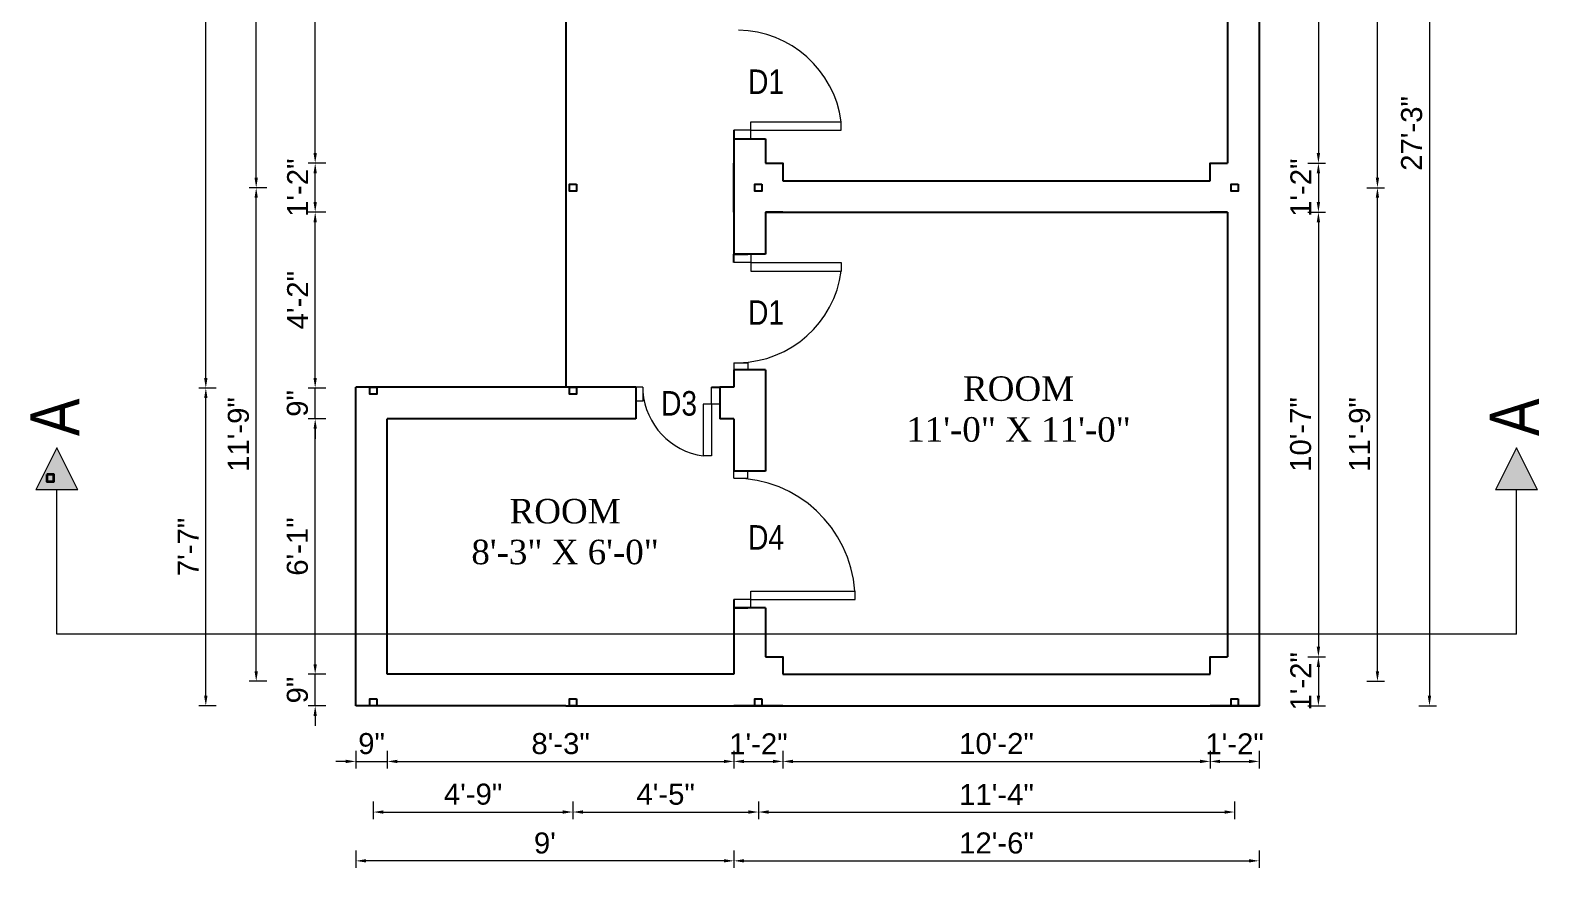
# Model space of a CAD drawing. Header units: inches. Extents: x 0 to 383786, y -45810 to 0.
# Drawn here: x 362113 to 362544, y -41048.1 to -40808.8 of the extents above; entities that cross this region are included whole.
import ezdxf

# ---------------------------------------------------------------- set-up
doc = ezdxf.new("R2010")
doc.units = ezdxf.units.IN
doc.header["$LTSCALE"] = 2
doc.header["$MEASUREMENT"] = 0
doc.header["$PDMODE"] = 34
doc.layers.get('0').update_dxf_attribs({"linetype": 'CONTINUOUS'})
doc.layers.get('DEFPOINTS').update_dxf_attribs({"color": 141, "linetype": 'CONTINUOUS'})
for name, color, linetype, lineweight in [('dimension', 160, 'CONTINUOUS', 15), ('door', 20, 'CONTINUOUS', 35), ('steps', 253, 'CONTINUOUS', 20), ('truss', 1, 'CONTINUOUS', 25)]:
    doc.layers.add(name, color=color, linetype=linetype, lineweight=lineweight)
doc.styles.add('Lettring Text', font='arial.ttf')
doc.styles.get("Standard").update_dxf_attribs({"font": 'ARIALN.TTF'})
doc.dimstyles.new('Copy of Standard', dxfattribs={"dimtxt": 6, "dimasz": 2.875, "dimexe": 2, "dimexo": 4, "dimgap": 2, "dimtad": 1, "dimdec": 0, "dimrnd": 1, "dimzin": 0, "dimdsep": 46, "dimlunit": 4, "dimtxsty": 'Lettring Text', "dimcen": 0.1, "dimclrd": 7, "dimclre": 7, "dimclrt": 7, "dimazin": 0, "dimtfac": 0.645, "dimtdec": 0, "dimtmove": 1, "dimatfit": 0, "dimfxl": 3, "dimfxlon": 1, "dimtfillclr": 256, "dimtolj": 1, "dimtzin": 0, "dimlwd": -1, "dimlwe": -1, "dimarcsym": 2})

# ---------------------------------------------------------------- blocks, each defined once
blk = doc.blocks.new('*D503')
at = {"layer": 'DEFPOINTS', "color": 0, "ltscale": 0.5, "transparency": 16777216}
for p in [(362464.05, -40688.82), (362464.05, -40846.82), (362481, -40846.82)]:
    blk.add_point(p, dxfattribs=at)
at = {"layer": 'steps', "color": 7, "ltscale": 0.5, "transparency": 16777216}
for p, q in [((362478, -40688.82), (362483, -40688.82)), ((362481, -40691.69), (362481, -40843.94)), ((362478, -40846.82), (362483, -40846.82))]:
    blk.add_line(p, q, dxfattribs=at)
for points in [[(362480.52, -40691.69), (362481.48, -40691.69), (362481, -40688.82)], [(362480.52, -40843.94), (362481.48, -40843.94), (362481, -40846.82)]]:
    blk.add_solid(points, dxfattribs=at)
at = {"layer": 'steps', "color": 7, "ltscale": 0.5, "transparency": 16777216, "insert": (362475.94, -40767.82), "char_height": 6, "attachment_point": 5, "rotation": 90, "style": 'Lettring Text'}
blk.add_mtext('\\A1;13\'-2"', dxfattribs=at)
blk = doc.blocks.new('*D504')
at = {"layer": 'DEFPOINTS', "color": 0, "ltscale": 0.5, "transparency": 16777216}
for p in [(362464.05, -40846.82), (362464.05, -40860.82), (362481, -40860.82)]:
    blk.add_point(p, dxfattribs=at)
at = {"layer": 'steps', "color": 7, "ltscale": 0.5, "transparency": 16777216}
for p, q in [((362478, -40846.82), (362483, -40846.82)), ((362481, -40849.69), (362481, -40857.94)), ((362478, -40860.82), (362483, -40860.82))]:
    blk.add_line(p, q, dxfattribs=at)
for points in [[(362480.52, -40849.69), (362481.48, -40849.69), (362481, -40846.82)], [(362480.52, -40857.94), (362481.48, -40857.94), (362481, -40860.82)]]:
    blk.add_solid(points, dxfattribs=at)
at = {"layer": 'steps', "color": 7, "ltscale": 0.5, "transparency": 16777216, "insert": (362475.99, -40853.82), "char_height": 6, "attachment_point": 5, "rotation": 90, "style": 'Lettring Text'}
blk.add_mtext('\\A1;1\'-2"', dxfattribs=at)
blk = doc.blocks.new('*D483')
at = {"layer": 'DEFPOINTS', "color": 0, "ltscale": 0.5, "transparency": 16777216}
for p in [(362464.05, -40860.82), (362464.05, -40987.82), (362481, -40987.82)]:
    blk.add_point(p, dxfattribs=at)
at = {"layer": 'steps', "color": 7, "ltscale": 0.5, "transparency": 16777216}
for p, q in [((362478, -40860.82), (362483, -40860.82)), ((362481, -40863.69), (362481, -40984.94)), ((362478, -40987.82), (362483, -40987.82))]:
    blk.add_line(p, q, dxfattribs=at)
for points in [[(362480.52, -40863.69), (362481.48, -40863.69), (362481, -40860.82)], [(362480.52, -40984.94), (362481.48, -40984.94), (362481, -40987.82)]]:
    blk.add_solid(points, dxfattribs=at)
at = {"layer": 'steps', "color": 7, "ltscale": 0.5, "transparency": 16777216, "insert": (362475.94, -40924.32), "char_height": 6, "attachment_point": 5, "rotation": 90, "style": 'Lettring Text'}
blk.add_mtext('\\A1;10\'-7"', dxfattribs=at)
blk = doc.blocks.new('*D484')
at = {"layer": 'DEFPOINTS', "color": 0, "ltscale": 0.5, "transparency": 16777216}
for p in [(362464.05, -40987.82), (362464.05, -41001.82), (362481, -41001.82)]:
    blk.add_point(p, dxfattribs=at)
at = {"layer": 'steps', "color": 7, "ltscale": 0.5, "transparency": 16777216}
for p, q in [((362478, -40987.82), (362483, -40987.82)), ((362481, -40990.69), (362481, -40998.94)), ((362478, -41001.82), (362483, -41001.82))]:
    blk.add_line(p, q, dxfattribs=at)
for points in [[(362480.52, -40990.69), (362481.48, -40990.69), (362481, -40987.82)], [(362480.52, -40998.94), (362481.48, -40998.94), (362481, -41001.82)]]:
    blk.add_solid(points, dxfattribs=at)
at = {"layer": 'steps', "color": 7, "ltscale": 0.5, "transparency": 16777216, "insert": (362475.99, -40994.82), "char_height": 6, "attachment_point": 5, "rotation": 90, "style": 'Lettring Text'}
blk.add_mtext('\\A1;1\'-2"', dxfattribs=at)
blk = doc.blocks.new('*D485')
at = {"layer": 'DEFPOINTS', "color": 0, "ltscale": 0.5, "transparency": 16777216}
for p in [(362464.05, -40853.82), (362497.86, -40853.82), (362464.05, -40994.82)]:
    blk.add_point(p, dxfattribs=at)
at = {"layer": 'steps', "color": 7, "ltscale": 0.5, "transparency": 16777216}
for p, q in [((362494.86, -40853.82), (362499.86, -40853.82)), ((362497.86, -40991.94), (362497.86, -40856.69)), ((362494.86, -40994.82), (362499.86, -40994.82))]:
    blk.add_line(p, q, dxfattribs=at)
for points in [[(362497.38, -40856.69), (362498.34, -40856.69), (362497.86, -40853.82)], [(362497.38, -40991.94), (362498.34, -40991.94), (362497.86, -40994.82)]]:
    blk.add_solid(points, dxfattribs=at)
at = {"layer": 'steps', "color": 7, "ltscale": 0.5, "transparency": 16777216, "insert": (362492.8, -40924.32), "char_height": 6, "attachment_point": 5, "rotation": 90, "style": 'Lettring Text'}
blk.add_mtext('\\A1;11\'-9"', dxfattribs=at)
blk = doc.blocks.new('*D486')
at = {"layer": 'DEFPOINTS', "color": 0, "ltscale": 0.5, "transparency": 16777216}
for p in [(362464.05, -40681.82), (362497.86, -40681.82), (362464.05, -40853.82)]:
    blk.add_point(p, dxfattribs=at)
at = {"layer": 'steps', "color": 7, "ltscale": 0.5, "transparency": 16777216}
for p, q in [((362494.86, -40681.82), (362499.86, -40681.82)), ((362497.86, -40850.94), (362497.86, -40684.69)), ((362494.86, -40853.82), (362499.86, -40853.82))]:
    blk.add_line(p, q, dxfattribs=at)
for points in [[(362497.38, -40684.69), (362498.34, -40684.69), (362497.86, -40681.82)], [(362497.38, -40850.94), (362498.34, -40850.94), (362497.86, -40853.82)]]:
    blk.add_solid(points, dxfattribs=at)
at = {"layer": 'steps', "color": 7, "ltscale": 0.5, "transparency": 16777216, "insert": (362492.85, -40767.82), "char_height": 6, "attachment_point": 5, "rotation": 90, "style": 'Lettring Text'}
blk.add_mtext('\\A1;14\'-4"', dxfattribs=at)
blk = doc.blocks.new('*D488')
at = {"layer": 'DEFPOINTS', "color": 0, "ltscale": 0.5, "transparency": 16777216}
for p in [(362464.05, -40674.82), (362464.05, -41001.82), (362512.72, -41001.82)]:
    blk.add_point(p, dxfattribs=at)
at = {"layer": 'steps', "color": 7, "ltscale": 0.5, "transparency": 16777216}
for p, q in [((362509.72, -40674.82), (362514.72, -40674.82)), ((362512.72, -40677.69), (362512.72, -40998.94)), ((362509.72, -41001.82), (362514.72, -41001.82))]:
    blk.add_line(p, q, dxfattribs=at)
for points in [[(362512.24, -40677.69), (362513.2, -40677.69), (362512.72, -40674.82)], [(362512.24, -40998.94), (362513.2, -40998.94), (362512.72, -41001.82)]]:
    blk.add_solid(points, dxfattribs=at)
at = {"layer": 'steps', "color": 7, "ltscale": 0.5, "transparency": 16777216, "insert": (362507.65, -40838.32), "char_height": 6, "attachment_point": 5, "rotation": 90, "style": 'Lettring Text'}
blk.add_mtext('\\A1;27\'-3"', dxfattribs=at)
blk = doc.blocks.new('*D490')
at = {"layer": 'DEFPOINTS', "color": 0, "ltscale": 0.5, "transparency": 16777216}
for p in [(362215.05, -40992.82), (362206.05, -41001.82), (362215.05, -41017.7)]:
    blk.add_point(p, dxfattribs=at)
at = {"layer": 'steps', "color": 7, "ltscale": 0.5, "transparency": 16777216}
for p, q in [((362203.18, -41017.7), (362200.3, -41017.7)), ((362206.05, -41014.7), (362206.05, -41019.7)), ((362206.05, -41017.7), (362215.05, -41017.7)), ((362215.05, -41014.7), (362215.05, -41019.7)), ((362217.93, -41017.7), (362220.8, -41017.7))]:
    blk.add_line(p, q, dxfattribs=at)
for points in [[(362203.18, -41017.22), (362203.18, -41018.18), (362206.05, -41017.7)], [(362217.93, -41017.22), (362217.93, -41018.18), (362215.05, -41017.7)]]:
    blk.add_solid(points, dxfattribs=at)
at = {"layer": 'steps', "color": 7, "ltscale": 0.5, "transparency": 16777216, "insert": (362210.55, -41012.64), "char_height": 6, "attachment_point": 5, "style": 'Lettring Text'}
blk.add_mtext('\\A1;9"', dxfattribs=at)
blk = doc.blocks.new('*D505')
at = {"layer": 'DEFPOINTS', "color": 0, "ltscale": 0.5, "transparency": 16777216}
for p in [(362215.05, -40992.82), (362314.05, -40992.82), (362314.05, -41017.7)]:
    blk.add_point(p, dxfattribs=at)
at = {"layer": 'steps', "color": 7, "ltscale": 0.5, "transparency": 16777216}
for p, q in [((362215.05, -41014.7), (362215.05, -41019.7)), ((362217.93, -41017.7), (362311.18, -41017.7)), ((362314.05, -41014.7), (362314.05, -41019.7))]:
    blk.add_line(p, q, dxfattribs=at)
for points in [[(362217.93, -41017.22), (362217.93, -41018.18), (362215.05, -41017.7)], [(362311.18, -41017.22), (362311.18, -41018.18), (362314.05, -41017.7)]]:
    blk.add_solid(points, dxfattribs=at)
at = {"layer": 'steps', "color": 7, "ltscale": 0.5, "transparency": 16777216, "insert": (362264.55, -41012.64), "char_height": 6, "attachment_point": 5, "style": 'Lettring Text'}
blk.add_mtext('\\A1;8\'-3"', dxfattribs=at)
blk = doc.blocks.new('*D506')
at = {"layer": 'DEFPOINTS', "color": 0, "ltscale": 0.5, "transparency": 16777216}
for p in [(362314.05, -40992.82), (362328.05, -40992.82), (362328.05, -41017.7)]:
    blk.add_point(p, dxfattribs=at)
at = {"layer": 'steps', "color": 7, "ltscale": 0.5, "transparency": 16777216}
for p, q in [((362314.05, -41014.7), (362314.05, -41019.7)), ((362316.93, -41017.7), (362325.18, -41017.7)), ((362328.05, -41014.7), (362328.05, -41019.7))]:
    blk.add_line(p, q, dxfattribs=at)
for points in [[(362316.93, -41017.22), (362316.93, -41018.18), (362314.05, -41017.7)], [(362325.18, -41017.22), (362325.18, -41018.18), (362328.05, -41017.7)]]:
    blk.add_solid(points, dxfattribs=at)
at = {"layer": 'steps', "color": 7, "ltscale": 0.5, "transparency": 16777216, "insert": (362321.05, -41012.69), "char_height": 6, "attachment_point": 5, "style": 'Lettring Text'}
blk.add_mtext('\\A1;1\'-2"', dxfattribs=at)
blk = doc.blocks.new('*D507')
at = {"layer": 'DEFPOINTS', "color": 0, "ltscale": 0.5, "transparency": 16777216}
for p in [(362328.05, -40992.82), (362450.05, -40992.82), (362450.05, -41017.7)]:
    blk.add_point(p, dxfattribs=at)
at = {"layer": 'steps', "color": 7, "ltscale": 0.5, "transparency": 16777216}
for p, q in [((362328.05, -41014.7), (362328.05, -41019.7)), ((362330.93, -41017.7), (362447.18, -41017.7)), ((362450.05, -41014.7), (362450.05, -41019.7))]:
    blk.add_line(p, q, dxfattribs=at)
for points in [[(362330.93, -41017.22), (362330.93, -41018.18), (362328.05, -41017.7)], [(362447.18, -41017.22), (362447.18, -41018.18), (362450.05, -41017.7)]]:
    blk.add_solid(points, dxfattribs=at)
at = {"layer": 'steps', "color": 7, "ltscale": 0.5, "transparency": 16777216, "insert": (362389.05, -41012.64), "char_height": 6, "attachment_point": 5, "style": 'Lettring Text'}
blk.add_mtext('\\A1;10\'-2"', dxfattribs=at)
blk = doc.blocks.new('*D508')
at = {"layer": 'DEFPOINTS', "color": 0, "ltscale": 0.5, "transparency": 16777216}
for p in [(362450.05, -40992.82), (362464.05, -40992.82), (362464.05, -41017.7)]:
    blk.add_point(p, dxfattribs=at)
at = {"layer": 'steps', "color": 7, "ltscale": 0.5, "transparency": 16777216}
for p, q in [((362450.05, -41014.7), (362450.05, -41019.7)), ((362452.93, -41017.7), (362461.18, -41017.7)), ((362464.05, -41014.7), (362464.05, -41019.7))]:
    blk.add_line(p, q, dxfattribs=at)
for points in [[(362452.93, -41017.22), (362452.93, -41018.18), (362450.05, -41017.7)], [(362461.18, -41017.22), (362461.18, -41018.18), (362464.05, -41017.7)]]:
    blk.add_solid(points, dxfattribs=at)
at = {"layer": 'steps', "color": 7, "ltscale": 0.5, "transparency": 16777216, "insert": (362457.05, -41012.69), "char_height": 6, "attachment_point": 5, "style": 'Lettring Text'}
blk.add_mtext('\\A1;1\'-2"', dxfattribs=at)
blk = doc.blocks.new('*D509')
at = {"layer": 'DEFPOINTS', "color": 0, "ltscale": 0.5, "transparency": 16777216}
for p in [(362211.05, -41000.82), (362268.05, -41000.82), (362268.05, -41032.16)]:
    blk.add_point(p, dxfattribs=at)
at = {"layer": 'steps', "color": 7, "ltscale": 0.5, "transparency": 16777216}
for p, q in [((362211.05, -41029.16), (362211.05, -41034.16)), ((362268.05, -41029.16), (362268.05, -41034.16)), ((362213.93, -41032.16), (362265.18, -41032.16))]:
    blk.add_line(p, q, dxfattribs=at)
for points in [[(362213.93, -41031.68), (362213.93, -41032.64), (362211.05, -41032.16)], [(362265.18, -41031.68), (362265.18, -41032.64), (362268.05, -41032.16)]]:
    blk.add_solid(points, dxfattribs=at)
at = {"layer": 'steps', "color": 7, "ltscale": 0.5, "transparency": 16777216, "insert": (362239.55, -41027.09), "char_height": 6, "attachment_point": 5, "style": 'Lettring Text'}
blk.add_mtext('\\A1;4\'-9"', dxfattribs=at)
blk = doc.blocks.new('*D510')
at = {"layer": 'DEFPOINTS', "color": 0, "ltscale": 0.5, "transparency": 16777216}
for p in [(362268.05, -41000.82), (362321.05, -41001.82), (362321.05, -41032.16)]:
    blk.add_point(p, dxfattribs=at)
at = {"layer": 'steps', "color": 7, "ltscale": 0.5, "transparency": 16777216}
for p, q in [((362268.05, -41029.16), (362268.05, -41034.16)), ((362321.05, -41029.16), (362321.05, -41034.16)), ((362270.93, -41032.16), (362318.18, -41032.16))]:
    blk.add_line(p, q, dxfattribs=at)
for points in [[(362270.93, -41031.68), (362270.93, -41032.64), (362268.05, -41032.16)], [(362318.18, -41031.68), (362318.18, -41032.64), (362321.05, -41032.16)]]:
    blk.add_solid(points, dxfattribs=at)
at = {"layer": 'steps', "color": 7, "ltscale": 0.5, "transparency": 16777216, "insert": (362294.55, -41027.11), "char_height": 6, "attachment_point": 5, "style": 'Lettring Text'}
blk.add_mtext('\\A1;4\'-5"', dxfattribs=at)
blk = doc.blocks.new('*D511')
at = {"layer": 'DEFPOINTS', "color": 0, "ltscale": 0.5, "transparency": 16777216}
for p in [(362321.05, -41001.82), (362457.05, -41001.82), (362457.05, -41032.16)]:
    blk.add_point(p, dxfattribs=at)
at = {"layer": 'steps', "color": 7, "ltscale": 0.5, "transparency": 16777216}
for p, q in [((362321.05, -41029.16), (362321.05, -41034.16)), ((362457.05, -41029.16), (362457.05, -41034.16)), ((362323.93, -41032.16), (362454.18, -41032.16))]:
    blk.add_line(p, q, dxfattribs=at)
for points in [[(362323.93, -41031.68), (362323.93, -41032.64), (362321.05, -41032.16)], [(362454.18, -41031.68), (362454.18, -41032.64), (362457.05, -41032.16)]]:
    blk.add_solid(points, dxfattribs=at)
at = {"layer": 'steps', "color": 7, "ltscale": 0.5, "transparency": 16777216, "insert": (362389.05, -41027.15), "char_height": 6, "attachment_point": 5, "style": 'Lettring Text'}
blk.add_mtext('\\A1;11\'-4"', dxfattribs=at)
blk = doc.blocks.new('*D512')
at = {"layer": 'DEFPOINTS', "color": 0, "ltscale": 0.5, "transparency": 16777216}
for p in [(362314.05, -40992.82), (362464.05, -41001.82), (362464.05, -41046.1)]:
    blk.add_point(p, dxfattribs=at)
at = {"layer": 'steps', "color": 7, "ltscale": 0.5, "transparency": 16777216}
for p, q in [((362314.05, -41043.1), (362314.05, -41048.1)), ((362464.05, -41043.1), (362464.05, -41048.1)), ((362316.93, -41046.1), (362461.18, -41046.1))]:
    blk.add_line(p, q, dxfattribs=at)
for points in [[(362316.93, -41045.62), (362316.93, -41046.57), (362314.05, -41046.1)], [(362461.18, -41045.62), (362461.18, -41046.57), (362464.05, -41046.1)]]:
    blk.add_solid(points, dxfattribs=at)
at = {"layer": 'steps', "color": 7, "ltscale": 0.5, "transparency": 16777216, "insert": (362389.05, -41041.03), "char_height": 6, "attachment_point": 5, "style": 'Lettring Text'}
blk.add_mtext('\\A1;12\'-6"', dxfattribs=at)
blk = doc.blocks.new('*D513')
at = {"layer": 'DEFPOINTS', "color": 0, "ltscale": 0.5, "transparency": 16777216}
for p in [(362314.05, -40992.82), (362206.05, -41001.82), (362206.05, -41046.1)]:
    blk.add_point(p, dxfattribs=at)
at = {"layer": 'steps', "color": 7, "ltscale": 0.5, "transparency": 16777216}
for p, q in [((362206.05, -41043.1), (362206.05, -41048.1)), ((362314.05, -41043.1), (362314.05, -41048.1)), ((362311.18, -41046.1), (362208.93, -41046.1))]:
    blk.add_line(p, q, dxfattribs=at)
for points in [[(362208.93, -41045.62), (362208.93, -41046.57), (362206.05, -41046.1)], [(362311.18, -41045.62), (362311.18, -41046.57), (362314.05, -41046.1)]]:
    blk.add_solid(points, dxfattribs=at)
at = {"layer": 'steps', "color": 7, "ltscale": 0.5, "transparency": 16777216, "insert": (362260.05, -41041.03), "char_height": 6, "attachment_point": 5, "style": 'Lettring Text'}
blk.add_mtext("\\A1;9'", dxfattribs=at)
blk = doc.blocks.new('*D514')
at = {"layer": 'DEFPOINTS', "color": 0, "ltscale": 0.5, "transparency": 16777216}
for p in [(362194.45, -40992.82), (362215.05, -40992.82), (362206.05, -41001.82)]:
    blk.add_point(p, dxfattribs=at)
at = {"layer": 'steps', "color": 7, "ltscale": 0.5, "transparency": 16777216}
for p, q in [((362194.45, -40989.94), (362194.45, -40987.07)), ((362197.45, -40992.82), (362192.45, -40992.82)), ((362194.45, -41001.82), (362194.45, -40992.82)), ((362197.45, -41001.82), (362192.45, -41001.82)), ((362194.45, -41004.69), (362194.45, -41007.57))]:
    blk.add_line(p, q, dxfattribs=at)
for points in [[(362193.97, -40989.94), (362194.92, -40989.94), (362194.45, -40992.82)], [(362193.97, -41004.69), (362194.92, -41004.69), (362194.45, -41001.82)]]:
    blk.add_solid(points, dxfattribs=at)
at = {"layer": 'steps', "color": 7, "ltscale": 0.5, "transparency": 16777216, "insert": (362189.38, -40997.32), "char_height": 6, "attachment_point": 5, "rotation": 90, "style": 'Lettring Text'}
blk.add_mtext('\\A1;9"', dxfattribs=at)
blk = doc.blocks.new('*D515')
at = {"layer": 'DEFPOINTS', "color": 0, "ltscale": 0.5, "transparency": 16777216}
for p in [(362194.45, -40919.82), (362215.05, -40919.82), (362215.05, -40992.82)]:
    blk.add_point(p, dxfattribs=at)
at = {"layer": 'steps', "color": 7, "ltscale": 0.5, "transparency": 16777216}
for p, q in [((362197.45, -40919.82), (362192.45, -40919.82)), ((362194.45, -40989.94), (362194.45, -40922.69)), ((362197.45, -40992.82), (362192.45, -40992.82))]:
    blk.add_line(p, q, dxfattribs=at)
for points in [[(362193.97, -40922.69), (362194.92, -40922.69), (362194.45, -40919.82)], [(362193.97, -40989.94), (362194.92, -40989.94), (362194.45, -40992.82)]]:
    blk.add_solid(points, dxfattribs=at)
at = {"layer": 'steps', "color": 7, "ltscale": 0.5, "transparency": 16777216, "insert": (362189.38, -40956.32), "char_height": 6, "attachment_point": 5, "rotation": 90, "style": 'Lettring Text'}
blk.add_mtext('\\A1;6\'-1"', dxfattribs=at)
blk = doc.blocks.new('*D516')
at = {"layer": 'DEFPOINTS', "color": 0, "ltscale": 0.5, "transparency": 16777216}
for p in [(362194.45, -40911.05), (362206.05, -40911.05), (362215.05, -40919.82)]:
    blk.add_point(p, dxfattribs=at)
at = {"layer": 'steps', "color": 7, "ltscale": 0.5, "transparency": 16777216}
for p, q in [((362194.45, -40908.18), (362194.45, -40905.3)), ((362197.45, -40911.05), (362192.45, -40911.05)), ((362194.45, -40919.82), (362194.45, -40911.05)), ((362197.45, -40919.82), (362192.45, -40919.82)), ((362194.45, -40922.69), (362194.45, -40925.57))]:
    blk.add_line(p, q, dxfattribs=at)
for points in [[(362193.97, -40908.18), (362194.92, -40908.18), (362194.45, -40911.05)], [(362193.97, -40922.69), (362194.92, -40922.69), (362194.45, -40919.82)]]:
    blk.add_solid(points, dxfattribs=at)
at = {"layer": 'steps', "color": 7, "ltscale": 0.5, "transparency": 16777216, "insert": (362189.38, -40915.44), "char_height": 6, "attachment_point": 5, "rotation": 90, "style": 'Lettring Text'}
blk.add_mtext('\\A1;9"', dxfattribs=at)
blk = doc.blocks.new('*D517')
at = {"layer": 'DEFPOINTS', "color": 0, "ltscale": 0.5, "transparency": 16777216}
for p in [(362194.45, -40860.82), (362323.05, -40860.82), (362206.05, -40911.05)]:
    blk.add_point(p, dxfattribs=at)
at = {"layer": 'steps', "color": 7, "ltscale": 0.5, "transparency": 16777216}
for p, q in [((362197.45, -40860.82), (362192.45, -40860.82)), ((362194.45, -40908.18), (362194.45, -40863.69)), ((362197.45, -40911.05), (362192.45, -40911.05))]:
    blk.add_line(p, q, dxfattribs=at)
for points in [[(362193.97, -40863.69), (362194.92, -40863.69), (362194.45, -40860.82)], [(362193.97, -40908.18), (362194.92, -40908.18), (362194.45, -40911.05)]]:
    blk.add_solid(points, dxfattribs=at)
at = {"layer": 'steps', "color": 7, "ltscale": 0.5, "transparency": 16777216, "insert": (362189.43, -40885.94), "char_height": 6, "attachment_point": 5, "rotation": 90, "style": 'Lettring Text'}
blk.add_mtext('\\A1;4\'-2"', dxfattribs=at)
blk = doc.blocks.new('*D518')
at = {"layer": 'DEFPOINTS', "color": 0, "ltscale": 0.5, "transparency": 16777216}
for p in [(362194.45, -40846.82), (362323.05, -40846.82), (362323.05, -40860.82)]:
    blk.add_point(p, dxfattribs=at)
at = {"layer": 'steps', "color": 7, "ltscale": 0.5, "transparency": 16777216}
for p, q in [((362197.45, -40846.82), (362192.45, -40846.82)), ((362194.45, -40857.94), (362194.45, -40849.69)), ((362197.45, -40860.82), (362192.45, -40860.82))]:
    blk.add_line(p, q, dxfattribs=at)
for points in [[(362193.97, -40849.69), (362194.92, -40849.69), (362194.45, -40846.82)], [(362193.97, -40857.94), (362194.92, -40857.94), (362194.45, -40860.82)]]:
    blk.add_solid(points, dxfattribs=at)
at = {"layer": 'steps', "color": 7, "ltscale": 0.5, "transparency": 16777216, "insert": (362189.43, -40853.82), "char_height": 6, "attachment_point": 5, "rotation": 90, "style": 'Lettring Text'}
blk.add_mtext('\\A1;1\'-2"', dxfattribs=at)
blk = doc.blocks.new('*D519')
at = {"layer": 'DEFPOINTS', "color": 0, "ltscale": 0.5, "transparency": 16777216}
for p in [(362194.45, -40688.82), (362314.05, -40688.82), (362323.05, -40846.82)]:
    blk.add_point(p, dxfattribs=at)
at = {"layer": 'steps', "color": 7, "ltscale": 0.5, "transparency": 16777216}
for p, q in [((362197.45, -40688.82), (362192.45, -40688.82)), ((362194.45, -40843.94), (362194.45, -40691.69)), ((362197.45, -40846.82), (362192.45, -40846.82))]:
    blk.add_line(p, q, dxfattribs=at)
for points in [[(362193.97, -40691.69), (362194.92, -40691.69), (362194.45, -40688.82)], [(362193.97, -40843.94), (362194.92, -40843.94), (362194.45, -40846.82)]]:
    blk.add_solid(points, dxfattribs=at)
at = {"layer": 'steps', "color": 7, "ltscale": 0.5, "transparency": 16777216, "insert": (362189.38, -40767.82), "char_height": 6, "attachment_point": 5, "rotation": 90, "style": 'Lettring Text'}
blk.add_mtext('\\A1;13\'-2"', dxfattribs=at)
blk = doc.blocks.new('*D523')
at = {"layer": 'DEFPOINTS', "color": 0, "ltscale": 0.5, "transparency": 16777216}
for p in [(362177.6, -40853.82), (362464.05, -40853.82), (362464.05, -40994.82)]:
    blk.add_point(p, dxfattribs=at)
at = {"layer": 'steps', "color": 7, "ltscale": 0.5, "transparency": 16777216}
for p, q in [((362180.6, -40853.82), (362175.6, -40853.82)), ((362177.6, -40991.94), (362177.6, -40856.69)), ((362180.6, -40994.82), (362175.6, -40994.82))]:
    blk.add_line(p, q, dxfattribs=at)
for points in [[(362177.12, -40856.69), (362178.08, -40856.69), (362177.6, -40853.82)], [(362177.12, -40991.94), (362178.08, -40991.94), (362177.6, -40994.82)]]:
    blk.add_solid(points, dxfattribs=at)
at = {"layer": 'steps', "color": 7, "ltscale": 0.5, "transparency": 16777216, "insert": (362172.54, -40924.32), "char_height": 6, "attachment_point": 5, "rotation": 90, "style": 'Lettring Text'}
blk.add_mtext('\\A1;11\'-9"', dxfattribs=at)
blk = doc.blocks.new('*D524')
at = {"layer": 'DEFPOINTS', "color": 0, "ltscale": 0.5, "transparency": 16777216}
for p in [(362177.6, -40681.82), (362314.05, -40681.82), (362464.05, -40853.82)]:
    blk.add_point(p, dxfattribs=at)
at = {"layer": 'steps', "color": 7, "ltscale": 0.5, "transparency": 16777216}
for p, q in [((362180.6, -40681.82), (362175.6, -40681.82)), ((362177.6, -40850.94), (362177.6, -40684.69)), ((362180.6, -40853.82), (362175.6, -40853.82))]:
    blk.add_line(p, q, dxfattribs=at)
for points in [[(362177.12, -40684.69), (362178.08, -40684.69), (362177.6, -40681.82)], [(362177.12, -40850.94), (362178.08, -40850.94), (362177.6, -40853.82)]]:
    blk.add_solid(points, dxfattribs=at)
at = {"layer": 'steps', "color": 7, "ltscale": 0.5, "transparency": 16777216, "insert": (362172.59, -40767.82), "char_height": 6, "attachment_point": 5, "rotation": 90, "style": 'Lettring Text'}
blk.add_mtext('\\A1;14\'-4"', dxfattribs=at)
blk = doc.blocks.new('*D526')
at = {"layer": 'DEFPOINTS', "color": 0, "ltscale": 0.5, "transparency": 16777216}
for p in [(362163.21, -40911.05), (362206.05, -40911.05), (362206.05, -41001.82)]:
    blk.add_point(p, dxfattribs=at)
at = {"layer": 'steps', "color": 7, "ltscale": 0.5, "transparency": 16777216}
for p, q in [((362166.21, -40911.05), (362161.21, -40911.05)), ((362163.21, -40998.94), (362163.21, -40913.93)), ((362166.21, -41001.82), (362161.21, -41001.82))]:
    blk.add_line(p, q, dxfattribs=at)
for points in [[(362162.73, -40913.93), (362163.69, -40913.93), (362163.21, -40911.05)], [(362162.73, -40998.94), (362163.69, -40998.94), (362163.21, -41001.82)]]:
    blk.add_solid(points, dxfattribs=at)
at = {"layer": 'steps', "color": 7, "ltscale": 0.5, "transparency": 16777216, "insert": (362158.21, -40956.44), "char_height": 6, "attachment_point": 5, "rotation": 90, "style": 'Lettring Text'}
blk.add_mtext('\\A1;7\'-7"', dxfattribs=at)
blk = doc.blocks.new('*D527')
at = {"layer": 'DEFPOINTS', "color": 0, "ltscale": 0.5, "transparency": 16777216}
for p in [(362163.21, -40674.82), (362266.05, -40674.82), (362206.05, -40911.05)]:
    blk.add_point(p, dxfattribs=at)
at = {"layer": 'steps', "color": 7, "ltscale": 0.5, "transparency": 16777216}
for p, q in [((362166.21, -40674.82), (362161.21, -40674.82)), ((362163.21, -40908.18), (362163.21, -40677.69)), ((362166.21, -40911.05), (362161.21, -40911.05))]:
    blk.add_line(p, q, dxfattribs=at)
for points in [[(362162.73, -40677.69), (362163.69, -40677.69), (362163.21, -40674.82)], [(362162.73, -40908.18), (362163.69, -40908.18), (362163.21, -40911.05)]]:
    blk.add_solid(points, dxfattribs=at)
at = {"layer": 'steps', "color": 7, "ltscale": 0.5, "transparency": 16777216, "insert": (362158.14, -40792.94), "char_height": 6, "attachment_point": 5, "rotation": 90, "style": 'Lettring Text'}
blk.add_mtext('\\A1;19\'-8"', dxfattribs=at)

msp = doc.modelspace()

# ---------------------------------------------------------------- hatches: boundary and pattern name
at = {"linetype": 'ByBlock', "lineweight": 5}
for points in [[(362120.66, -40928.16), (362126.66, -40940.16), (362114.66, -40940.16)], [(362537.58, -40928.16), (362543.58, -40940.16), (362531.58, -40940.16)]]:
    msp.add_hatch(color=7, dxfattribs=at).paths.add_polyline_path(points)

# ---------------------------------------------------------------- linework, layer by layer
at = {"color": 242, "ltscale": 0.5, "true_color": 0xcd2027}
for p, q in [((362266.05, -40674.82), (362266.05, -40910.82)), ((362464.05, -40674.82), (362464.05, -41001.82)), ((362455.05, -40688.82), (362455.05, -40846.82)), ((362314.05, -40839.82), (362314.05, -40872.82)), ((362323.05, -40839.82), (362323.05, -40846.82)), ((362323.05, -40860.82), (362323.05, -40872.82)), ((362455.05, -40860.82), (362455.05, -40987.82)), ((362314.05, -40905.82), (362314.05, -40910.82)), ((362323.05, -40905.82), (362323.05, -40934.82)), ((362314.05, -40919.82), (362314.05, -40934.82)), ((362314.05, -40973.82), (362314.05, -40992.82)), ((362323.05, -40973.82), (362323.05, -40987.82))]:
    msp.add_line(p, q, dxfattribs=at)
at = {"ltscale": 0.5}
for p, q in [((362314.05, -40839.82), (362323.05, -40839.82)), ((362328.05, -40851.82), (362450.05, -40851.82)), ((362323.05, -40860.82), (362455.05, -40860.82)), ((362323.05, -40872.82), (362314.05, -40872.82)), ((362323.05, -40905.82), (362314.05, -40905.82)), ((362286.05, -40910.82), (362206.05, -40910.82)), ((362206.05, -41001.82), (362206.05, -40910.82)), ((362286.05, -40910.82), (362286.05, -40919.82)), ((362314.05, -40910.82), (362310.05, -40910.82)), ((362310.05, -40910.82), (362310.05, -40919.82)), ((362286.05, -40919.82), (362215.05, -40919.82)), ((362215.05, -40992.82), (362215.05, -40919.82)), ((362314.05, -40919.82), (362310.05, -40919.82)), ((362323.05, -40934.82), (362314.05, -40934.82)), ((362323.05, -40973.82), (362314.05, -40973.82)), ((362314.05, -40992.82), (362215.05, -40992.82)), ((362328.05, -40992.82), (362450.05, -40992.82)), ((362266.05, -41001.82), (362206.05, -41001.82)), ((362266.05, -41001.82), (362464.05, -41001.82))]:
    msp.add_line(p, q, dxfattribs=at)
at = {"color": 7, "linetype": 'ByBlock', "lineweight": 5}
for p, q in [((362120.66, -40928.16), (362114.66, -40940.16)), ((362126.66, -40940.16), (362120.66, -40928.16)), ((362537.58, -40928.16), (362531.58, -40940.16)), ((362543.58, -40940.16), (362537.58, -40928.16)), ((362126.66, -40940.16), (362114.66, -40940.16)), ((362120.66, -40981.33), (362120.66, -40940.16)), ((362543.58, -40940.16), (362531.58, -40940.16)), ((362537.58, -40981.33), (362537.58, -40940.16)), ((362537.58, -40981.33), (362120.66, -40981.33))]:
    msp.add_line(p, q, dxfattribs=at)
at = {"ltscale": 0.5}
for points in [[(362314.05, -40860.82), (362314.05, -40846.82)], [(362323.05, -40846.82), (362328.05, -40846.82), (362328.05, -40851.82)], [(362450.05, -40851.82), (362450.05, -40846.82), (362455.05, -40846.82)], [(362464.05, -40846.82), (362464.05, -40860.82)], [(362328.05, -40860.82), (362323.05, -40860.82)], [(362455.05, -40860.82), (362450.05, -40860.82)], [(362323.05, -40987.82), (362328.05, -40987.82), (362328.05, -40992.82)], [(362450.05, -40992.82), (362450.05, -40987.82), (362455.05, -40987.82)], [(362464.05, -40987.82), (362464.05, -41001.82), (362450.05, -41001.82)], [(362328.05, -41001.82), (362328.05, -41001.82), (362314.05, -41001.82)]]:
    msp.add_lwpolyline(points, dxfattribs=at)
for points in [[(362269.05, -40852.82), (362269.05, -40854.82), (362267.05, -40854.82), (362267.05, -40852.82)], [(362322.05, -40852.82), (362322.05, -40854.82), (362320.05, -40854.82), (362320.05, -40852.82)], [(362458.05, -40852.82), (362458.05, -40854.82), (362456.05, -40854.82), (362456.05, -40852.82)], [(362212.05, -40910.82), (362212.05, -40912.82), (362210.05, -40912.82), (362210.05, -40910.82)], [(362269.05, -40910.82), (362269.05, -40912.82), (362267.05, -40912.82), (362267.05, -40910.82)], [(362212.05, -40999.82), (362212.05, -41001.82), (362210.05, -41001.82), (362210.05, -40999.82)], [(362269.05, -40999.82), (362269.05, -41001.82), (362267.05, -41001.82), (362267.05, -40999.82)], [(362322.05, -40999.82), (362322.05, -41001.82), (362320.05, -41001.82), (362320.05, -40999.82)], [(362458.05, -40999.82), (362458.05, -41001.82), (362456.05, -41001.82), (362456.05, -40999.82)]]:
    msp.add_lwpolyline(points, close=True, dxfattribs=at)
at = {"layer": 'dimension', "ltscale": 7}
for p, q in [((362318.85, -40837.42), (362314.05, -40837.42)), ((362314.05, -40837.42), (362314.05, -40839.82)), ((362318.85, -40835.02), (362344.73, -40835.02)), ((362318.85, -40837.42), (362318.85, -40835.02)), ((362318.85, -40837.42), (362344.73, -40837.42)), ((362318.85, -40839.82), (362318.85, -40837.42)), ((362344.73, -40837.42), (362344.73, -40835.02)), ((362314.05, -40839.82), (362318.85, -40839.82)), ((362314.05, -40875.22), (362314.05, -40872.82)), ((362314.05, -40872.82), (362318.85, -40872.82)), ((362318.85, -40875.22), (362314.05, -40875.22)), ((362318.85, -40872.82), (362318.85, -40875.22)), ((362318.85, -40875.22), (362344.73, -40875.22)), ((362318.85, -40875.22), (362318.85, -40877.62)), ((362344.73, -40875.22), (362344.73, -40877.62)), ((362318.85, -40877.62), (362344.73, -40877.62)), ((362314.05, -40903.82), (362318.05, -40903.82)), ((362314.05, -40903.82), (362314.05, -40905.82)), ((362314.05, -40905.82), (362318.05, -40905.82)), ((362318.05, -40903.82), (362318.05, -40905.82)), ((362286.05, -40910.82), (362286.05, -40914.82)), ((362288.05, -40910.82), (362286.05, -40910.82)), ((362288.05, -40910.82), (362288.05, -40914.82)), ((362307.65, -40915.62), (362307.65, -40910.82)), ((362307.65, -40910.82), (362310.05, -40910.82)), ((362310.05, -40910.82), (362310.05, -40915.62)), ((362288.05, -40914.82), (362286.05, -40914.82)), ((362305.25, -40915.62), (362305.25, -40930.42)), ((362307.65, -40915.62), (362305.25, -40915.62)), ((362307.65, -40915.62), (362307.65, -40930.42)), ((362310.05, -40915.62), (362307.65, -40915.62)), ((362307.65, -40930.42), (362305.25, -40930.42)), ((362314.05, -40934.82), (362318.05, -40934.82)), ((362314.05, -40936.82), (362314.05, -40934.82)), ((362314.05, -40936.82), (362318.05, -40936.82)), ((362318.05, -40936.82), (362318.05, -40934.82)), ((362318.85, -40969.02), (362348.57, -40969.02)), ((362318.85, -40971.42), (362318.85, -40969.02)), ((362348.65, -40971.42), (362348.65, -40969.02)), ((362318.85, -40971.42), (362314.05, -40971.42)), ((362314.05, -40971.42), (362314.05, -40973.82)), ((362314.05, -40973.82), (362318.85, -40973.82)), ((362318.85, -40971.42), (362348.65, -40971.42)), ((362318.85, -40973.82), (362318.85, -40971.42))]:
    msp.add_line(p, q, dxfattribs=at)
for centre, radius, start, end in [((362314.78, -40839.02), 30.21, 7.6166, 88.9643), ((362314.78, -40873.61), 30.21, 271.0357, 352.3834), ((362308.01, -40910.59), 20.02, 184.3111, 262.0745), ((362314.05, -40971.42), 34.6, 3.9775, 90)]:
    msp.add_arc(centre, radius, start, end, dxfattribs=at)
at = {"layer": 'door', "ltscale": 0.5}
msp.add_lwpolyline([(362117.81, -40935.77), (362117.81, -40937.77), (362119.81, -40937.77), (362119.81, -40935.77)], close=True, dxfattribs=at)
at = {"layer": 'truss', "ltscale": 7}
for p, q in [((362314.05, -40837.42), (362314.05, -40839.82)), ((362314.05, -40839.82), (362318.05, -40839.82)), ((362314.05, -40872.82), (362318.05, -40872.82)), ((362314.05, -40875.22), (362314.05, -40872.82)), ((362307.65, -40910.82), (362310.05, -40910.82)), ((362310.05, -40910.82), (362310.05, -40914.82)), ((362314.05, -40971.42), (362314.05, -40973.82)), ((362314.05, -40973.82), (362318.05, -40973.82))]:
    msp.add_line(p, q, dxfattribs=at)

# ---------------------------------------------------------------- texts
at = {"color": 7, "linetype": 'ByBlock', "lineweight": 5, "char_height": 14, "width": 26.5803, "attachment_point": 3, "rotation": 90}
for insert in [(362113.04, -40914.05), (362529.96, -40914.05)]:
    msp.add_mtext('A', dxfattribs=dict(at, insert=insert))
at = {"layer": 'steps', "color": 7, "ltscale": 0.3, "char_height": 7}
for s, insert, attachment_point in [('{\\W1;D1}', (362323.23, -40827.05), 8), ('{\\W1;D1}', (362323.23, -40885.98), 2), ('D3', (362298.39, -40911.92), 2), ('D4', (362323.23, -40957.21), 8)]:
    msp.add_mtext_dynamic_manual_height_columns(s, width=18.6213, gutter_width=40, heights=[0], dxfattribs=dict(at, insert=insert, attachment_point=attachment_point))
at = {"layer": 'steps', "color": 7, "ltscale": 0.3, "char_height": 7, "width": 70.3269, "attachment_point": 2}
for s, insert in [('{\\fTimes New Roman|b0|i0|c0|p18;ROOM \\P11\'-0" X 11\'-0"}', (362395.35, -40907.7)), ('{\\fTimes New Roman|b0|i0|c0|p18;ROOM \\P8\'-3" X 6\'-0"}', (362265.83, -40942.71))]:
    msp.add_mtext(s, dxfattribs=dict(at, insert=insert))

# ---------------------------------------------------------------- dimensions: what is measured, and where the dimension line sits
at = {"layer": 'steps', "ltscale": 0.5}
for base, p1, p2, picture, middle in [((362163.21, -40674.82), (362206.05, -40911.05), (362266.05, -40674.82), '*D527', (362158.14, -40792.94)), ((362512.72, -41001.82), (362464.05, -40674.82), (362464.05, -41001.82), '*D488', (362507.65, -40838.32)), ((362177.6, -40681.82), (362464.05, -40853.82), (362314.05, -40681.82), '*D524', (362172.59, -40767.82)), ((362497.86, -40681.82), (362464.05, -40853.82), (362464.05, -40681.82), '*D486', (362492.85, -40767.82)), ((362194.45, -40688.82), (362323.05, -40846.82), (362314.05, -40688.82), '*D519', (362189.38, -40767.82)), ((362481, -40846.82), (362464.05, -40688.82), (362464.05, -40846.82), '*D503', (362475.94, -40767.82)), ((362177.6, -40853.82), (362464.05, -40994.82), (362464.05, -40853.82), '*D523', (362172.54, -40924.32)), ((362497.86, -40853.82), (362464.05, -40994.82), (362464.05, -40853.82), '*D485', (362492.8, -40924.32)), ((362194.45, -40860.82), (362206.05, -40911.05), (362323.05, -40860.82), '*D517', (362189.43, -40885.94)), ((362481, -40987.82), (362464.05, -40860.82), (362464.05, -40987.82), '*D483', (362475.94, -40924.32)), ((362163.21, -40911.05), (362206.05, -41001.82), (362206.05, -40911.05), '*D526', (362158.21, -40956.44)), ((362194.45, -40919.82), (362215.05, -40992.82), (362215.05, -40919.82), '*D515', (362189.38, -40956.32))]:
    dim = msp.add_linear_dim(base=base, p1=p1, p2=p2, angle=90, dimstyle='Copy of Standard', dxfattribs=at)
    dim.commit()
    dim.dimension.update_dxf_attribs({"geometry": picture, "text_midpoint": middle})
for base, p1, p2, picture, middle in [((362194.45, -40846.82), (362323.05, -40860.82), (362323.05, -40846.82), '*D518', (362194.45, -40853.82)), ((362481, -40860.82), (362464.05, -40846.82), (362464.05, -40860.82), '*D504', (362481, -40853.82)), ((362194.45, -40911.05), (362215.05, -40919.82), (362206.05, -40911.05), '*D516', (362194.45, -40915.44)), ((362194.45, -40992.82), (362206.05, -41001.82), (362215.05, -40992.82), '*D514', (362194.45, -40997.32)), ((362481, -41001.82), (362464.05, -40987.82), (362464.05, -41001.82), '*D484', (362481, -40994.82))]:
    dim = msp.add_linear_dim(base=base, p1=p1, p2=p2, angle=90, dimstyle='Copy of Standard', dxfattribs=at)
    dim.commit()
    dim.dimension.update_dxf_attribs({"geometry": picture, "text_midpoint": middle, "dimtype": 160})
for base, p1, p2, picture, middle in [((362215.05, -41017.7), (362206.05, -41001.82), (362215.05, -40992.82), '*D490', (362210.55, -41017.7)), ((362328.05, -41017.7), (362314.05, -40992.82), (362328.05, -40992.82), '*D506', (362321.05, -41017.7)), ((362464.05, -41017.7), (362450.05, -40992.82), (362464.05, -40992.82), '*D508', (362457.05, -41017.7))]:
    dim = msp.add_linear_dim(base=base, p1=p1, p2=p2, dimstyle='Copy of Standard', dxfattribs=at)
    dim.commit()
    dim.dimension.update_dxf_attribs({"geometry": picture, "text_midpoint": middle, "dimtype": 160})
for base, p1, p2, picture, middle in [((362206.05, -41046.1), (362314.05, -40992.82), (362206.05, -41001.82), '*D513', (362260.05, -41041.03)), ((362314.05, -41017.7), (362215.05, -40992.82), (362314.05, -40992.82), '*D505', (362264.55, -41012.64)), ((362464.05, -41046.1), (362314.05, -40992.82), (362464.05, -41001.82), '*D512', (362389.05, -41041.03)), ((362450.05, -41017.7), (362328.05, -40992.82), (362450.05, -40992.82), '*D507', (362389.05, -41012.64)), ((362268.05, -41032.16), (362211.05, -41000.82), (362268.05, -41000.82), '*D509', (362239.55, -41027.09)), ((362321.05, -41032.16), (362268.05, -41000.82), (362321.05, -41001.82), '*D510', (362294.55, -41027.11)), ((362457.05, -41032.16), (362321.05, -41001.82), (362457.05, -41001.82), '*D511', (362389.05, -41027.15))]:
    dim = msp.add_linear_dim(base=base, p1=p1, p2=p2, dimstyle='Copy of Standard', dxfattribs=at)
    dim.commit()
    dim.dimension.update_dxf_attribs({"geometry": picture, "text_midpoint": middle})

doc.saveas('drawing.dxf')
